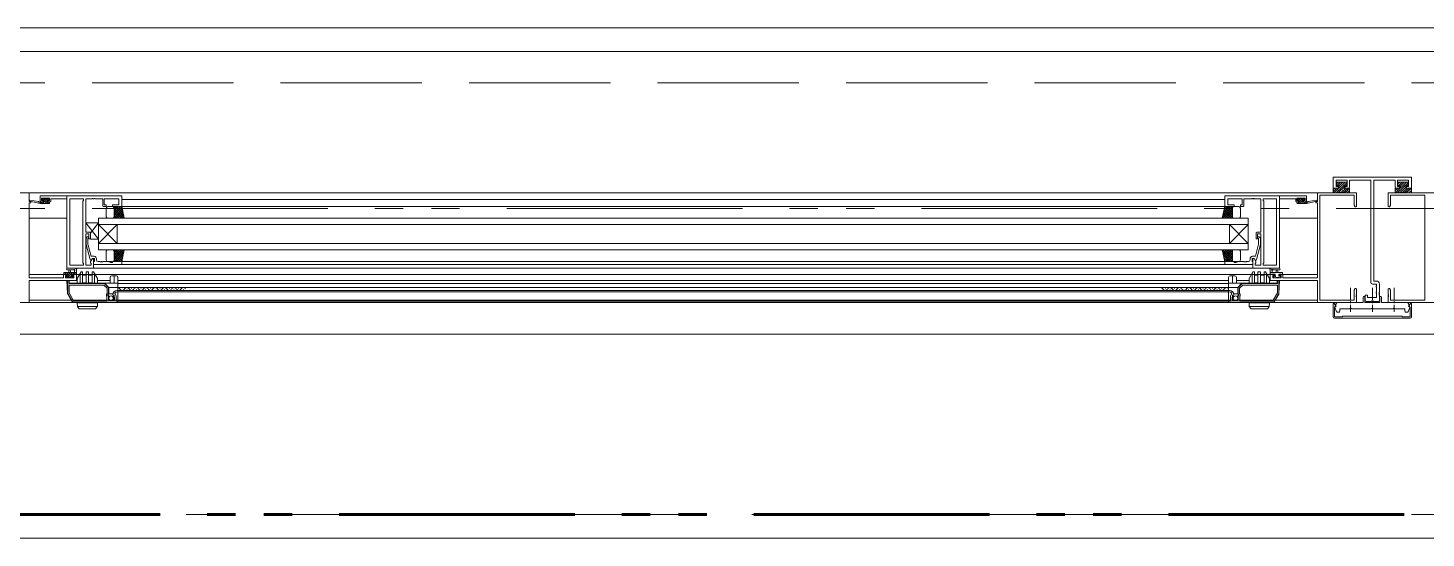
# Model space of a CAD drawing. Units: millimetres at full size, sheet at 1:30. Extents: x -16828 to 149130, y 47892 to 100313.
# Drawn here: x 19434 to 20324, y 63536 to 63861 of the extents above; entities that cross this region are included whole.
import ezdxf

# ---------------------------------------------------------------- set-up
doc = ezdxf.new("R2010")
doc.units = ezdxf.units.MM
doc.header["$LTSCALE"] = 30
for name, pattern in [('CHAIN2', [12, 9, -1, 1, -1]), ('DASHED3', [4, 3, -1]), ('DOUBLE_CHAIN1', [8.8, 5, -1, 0.6, -0.6, 0.6, -1])]:
    doc.linetypes.add(name, pattern=pattern)
for name, color, linetype, lineweight in [('0-0', 7, 'CHAIN2', 15), ('0-1', 7, 'Continuous', 15), ('2-0_通芯', 7, 'DOUBLE_CHAIN1', 15), ('2-A_建具', 7, 'Continuous', 15)]:
    doc.layers.add(name, color=color, linetype=linetype, lineweight=lineweight)

msp = doc.modelspace()

# ---------------------------------------------------------------- linework, layer by layer
at = {"layer": '0-0'}
msp.add_line((-9565.04, 63550.86), (35684.96, 63550.86), dxfattribs=at)
at = {"layer": '0-1'}
for p, q in [((-6110.04, 63845.86), (25484.96, 63845.86)), ((18459.96, 63665.86), (23009.96, 63665.86))]:
    msp.add_line(p, q, dxfattribs=at)
at = {"layer": '0-1', "linetype": 'DASHED3'}
msp.add_line((-925.04, 63825.86), (25384.96, 63825.86), dxfattribs=at)
at = {"layer": '2-0_通芯'}
msp.add_line((-9565.04, 63745.86), (35684.96, 63745.86), dxfattribs=at)
at = {"layer": '2-0_通芯', "color": 1, "lineweight": 60}
msp.add_line((-10727.74, 63550.86), (35684.96, 63550.86), dxfattribs=at)
at = {"layer": '2-A_建具'}
for p, q in [((20264.96, 63765.86), (20314.96, 63765.86)), ((20264.96, 63759.36), (20264.96, 63765.86)), ((20265.51, 63755.81), (20272.61, 63762.66)), ((20266.92, 63755.81), (20273.64, 63762.28)), ((20266.96, 63763.93), (20266.96, 63759.86)), ((20273.96, 63763.93), (20266.96, 63763.93)), ((20266.96, 63759.86), (20268.46, 63759.86)), ((20267.16, 63761.45), (20268.37, 63762.66)), ((20267.16, 63760.76), (20267.16, 63762.16)), ((20267.43, 63760.31), (20269.78, 63762.66)), ((20267.66, 63762.66), (20273.16, 63762.66)), ((20268.71, 63760.26), (20267.66, 63760.26)), ((20268.46, 63759.86), (20268.46, 63759.36)), ((20268.71, 63760.17), (20271.2, 63762.66)), ((20268.71, 63758.86), (20268.71, 63760.26)), ((20272.46, 63759.86), (20273.96, 63759.86)), ((20272.46, 63759.36), (20272.46, 63759.86)), ((20273.04, 63760.26), (20273.66, 63760.88)), ((20273.66, 63760.76), (20273.66, 63762.16)), ((20273.96, 63759.86), (20273.96, 63763.93)), ((20275.46, 63763.93), (20275.46, 63759.36)), ((20288.99, 63763.93), (20275.46, 63763.93)), ((20288.99, 63698.66), (20288.99, 63763.93)), ((20290.92, 63763.93), (20290.92, 63699.59)), ((20304.46, 63763.93), (20290.92, 63763.93)), ((20304.46, 63759.36), (20304.46, 63763.93)), ((20304.61, 63755.81), (20311.71, 63762.66)), ((20305.96, 63763.93), (20305.96, 63759.86)), ((20312.96, 63763.93), (20305.96, 63763.93)), ((20305.96, 63759.86), (20307.46, 63759.86)), ((20306.02, 63755.81), (20312.74, 63762.28)), ((20306.26, 63761.45), (20307.47, 63762.66)), ((20306.26, 63760.76), (20306.26, 63762.16)), ((20306.53, 63760.31), (20308.88, 63762.66)), ((20312.26, 63762.66), (20306.76, 63762.66)), ((20307.46, 63759.86), (20307.46, 63759.36)), ((20307.81, 63760.17), (20310.3, 63762.66)), ((20311.46, 63759.86), (20312.96, 63759.86)), ((20311.46, 63759.36), (20311.46, 63759.86)), ((20312.14, 63760.26), (20312.76, 63760.88)), ((20312.76, 63760.76), (20312.76, 63762.16)), ((20312.96, 63759.86), (20312.96, 63763.93)), ((20314.96, 63765.86), (20314.96, 63759.36)), ((20254.96, 63755.86), (19410.46, 63755.86)), ((19434.96, 63750.36), (19434.96, 63755.86)), ((19440.85, 63750.23), (19435.31, 63751.06)), ((19493.96, 63753.86), (19441.96, 63753.86)), ((19441.96, 63750.56), (19441.96, 63753.86)), ((19442.76, 63752.36), (19442.76, 63750.86)), ((19447.96, 63752.36), (19442.76, 63752.36)), ((19442.76, 63750.86), (19443.86, 63750.86)), ((19443.65, 63752.17), (19443.15, 63751.67)), ((19443.89, 63751.23), (19443.3, 63751.82)), ((19443.36, 63751.16), (19443.7, 63751.16)), ((19444.46, 63752.26), (19443.86, 63752.26)), ((19443.86, 63750.86), (19443.86, 63750.06)), ((19447.4, 63749.06), (19444.2, 63752.26)), ((19446.06, 63749.06), (19444.23, 63750.89)), ((19446.66, 63752.06), (19444.66, 63752.06)), ((19446.65, 63751.16), (19445.75, 63752.06)), ((19446.56, 63751.16), (19447.36, 63751.16)), ((19446.56, 63750.06), (19446.56, 63751.16)), ((19447.36, 63752.26), (19446.86, 63752.26)), ((19446.86, 63750.86), (19447.96, 63750.86)), ((19446.86, 63750.06), (19446.86, 63750.86)), ((19447.66, 63751.5), (19446.9, 63752.26)), ((19447.66, 63751.46), (19447.66, 63751.96)), ((19447.96, 63750.86), (19447.96, 63752.36)), ((19448.76, 63751.93), (19448.76, 63750.56)), ((19458.96, 63751.93), (19448.76, 63751.93)), ((19458.96, 63753.86), (19458.96, 63707.86)), ((19458.96, 63707.86), (19458.96, 63751.93)), ((19460.89, 63751.93), (19469.46, 63751.93)), ((19460.89, 63709.79), (19460.89, 63751.93)), ((19469.46, 63750.86), (19469.03, 63750.43)), ((19469.46, 63751.93), (19469.46, 63750.86)), ((19470.96, 63751.93), (19470.96, 63730.76)), ((19475, 63751.93), (19470.96, 63751.93)), ((19476, 63751.93), (19475.92, 63751.93)), ((19481.76, 63751.93), (19476.92, 63751.93)), ((19481.76, 63747.56), (19481.76, 63751.93)), ((19482.76, 63751.93), (19482.76, 63748.06)), ((19492.03, 63751.93), (19482.76, 63751.93)), ((19492.03, 63748.06), (19492.03, 63751.93)), ((19493.96, 63751.66), (19493.96, 63753.86)), ((19493.96, 63753.86), (19493.96, 63747.56)), ((19493.96, 63751.66), (19844.96, 63751.66)), ((19844.96, 63751.66), (20195.96, 63751.66)), ((20195.96, 63753.86), (20247.96, 63753.86)), ((20195.96, 63751.66), (20195.96, 63753.86)), ((20195.96, 63753.86), (20195.96, 63747.56)), ((20197.89, 63751.93), (20207.16, 63751.93)), ((20197.89, 63748.06), (20197.89, 63751.93)), ((20207.16, 63751.93), (20207.16, 63748.06)), ((20208.16, 63751.93), (20213, 63751.93)), ((20208.16, 63747.56), (20208.16, 63751.93)), ((20213.92, 63751.93), (20214, 63751.93)), ((20214.92, 63751.93), (20218.96, 63751.93)), ((20218.96, 63751.93), (20218.96, 63730.76)), ((20220.46, 63751.93), (20220.46, 63750.86)), ((20229.03, 63751.93), (20220.46, 63751.93)), ((20220.46, 63750.86), (20220.89, 63750.43)), ((20229.03, 63709.79), (20229.03, 63751.93)), ((20230.96, 63753.86), (20230.96, 63707.86)), ((20230.96, 63751.93), (20241.16, 63751.93)), ((20230.96, 63707.86), (20230.96, 63751.93)), ((20241.16, 63751.93), (20241.16, 63750.56)), ((20241.96, 63752.36), (20247.16, 63752.36)), ((20241.96, 63750.86), (20241.96, 63752.36)), ((20243.06, 63750.86), (20241.96, 63750.86)), ((20242.26, 63751.5), (20243.02, 63752.26)), ((20242.26, 63751.46), (20242.26, 63751.96)), ((20242.52, 63749.06), (20245.72, 63752.26)), ((20242.56, 63752.26), (20243.06, 63752.26)), ((20243.36, 63751.16), (20242.56, 63751.16)), ((20243.06, 63750.06), (20243.06, 63750.86)), ((20243.26, 63752.06), (20245.26, 63752.06)), ((20243.27, 63751.16), (20244.17, 63752.06)), ((20243.36, 63750.06), (20243.36, 63751.16)), ((20243.86, 63749.06), (20245.69, 63750.89)), ((20245.46, 63752.26), (20246.06, 63752.26)), ((20246.03, 63751.23), (20246.62, 63751.82)), ((20246.06, 63750.86), (20246.06, 63750.06)), ((20247.16, 63750.86), (20246.06, 63750.86)), ((20246.56, 63751.16), (20246.22, 63751.16)), ((20246.27, 63752.17), (20246.77, 63751.67)), ((20247.16, 63752.36), (20247.16, 63750.86)), ((20247.96, 63750.56), (20247.96, 63753.86)), ((20249.07, 63750.23), (20254.61, 63751.06)), ((20254.96, 63755.86), (20279.46, 63755.86)), ((20254.96, 63750.36), (20254.96, 63755.86)), ((20256.59, 63754.23), (20256.59, 63687.49)), ((20278.33, 63754.23), (20256.59, 63754.23)), ((20264.96, 63758.86), (20268.71, 63758.86)), ((20264.96, 63756.73), (20267.4, 63758.86)), ((20264.96, 63757.84), (20265.98, 63758.86)), ((20267.96, 63758.86), (20265.46, 63758.86)), ((20268.52, 63755.99), (20272.11, 63759.33)), ((20270.05, 63756.11), (20273.05, 63758.86)), ((20271.43, 63756.08), (20274.47, 63758.86)), ((20275.41, 63758.86), (20272.11, 63758.86)), ((20272.71, 63755.94), (20275.41, 63758.39)), ((20274.96, 63758.86), (20272.96, 63758.86)), ((20273.41, 63755.81), (20275.41, 63755.81)), ((20274, 63755.81), (20275.41, 63756.98)), ((20275.41, 63755.81), (20275.41, 63758.86)), ((20278.33, 63747.95), (20278.33, 63754.23)), ((20279.96, 63755.36), (20279.96, 63747.36)), ((20299.96, 63755.36), (20299.96, 63747.36)), ((21144.96, 63755.86), (20300.46, 63755.86)), ((20301.59, 63754.23), (20323.33, 63754.23)), ((20301.59, 63747.95), (20301.59, 63754.23)), ((20304.51, 63758.86), (20307.81, 63758.86)), ((20304.51, 63757.12), (20306.5, 63758.86)), ((20304.51, 63758.29), (20305.08, 63758.86)), ((20306.96, 63758.86), (20304.96, 63758.86)), ((20307.62, 63755.99), (20311.21, 63759.33)), ((20309.15, 63756.11), (20312.15, 63758.86)), ((20310.53, 63756.08), (20313.57, 63758.86)), ((20314.96, 63758.86), (20311.21, 63758.86)), ((20311.81, 63755.94), (20314.96, 63758.8)), ((20314.46, 63758.86), (20311.96, 63758.86)), ((20313.1, 63755.81), (20314.96, 63757.35)), ((20323.33, 63754.23), (20323.33, 63687.49)), ((19435.96, 63750.36), (19434.96, 63750.36)), ((19434.96, 63749.36), (19435.96, 63749.36)), ((19434.96, 63701.59), (19434.96, 63749.36)), ((19441.96, 63749.06), (19435.2, 63750.47)), ((19435.96, 63749.36), (19435.96, 63750.36)), ((19441.96, 63750.06), (19441.87, 63750.07)), ((19441.96, 63749.06), (19441.96, 63750.06)), ((19444.16, 63750.06), (19441.96, 63750.06)), ((19442.01, 63749.06), (19441.96, 63749.11)), ((19447.66, 63749.06), (19441.96, 63749.06)), ((19443.36, 63749.06), (19442.36, 63750.06)), ((19444.71, 63749.06), (19443.71, 63750.06)), ((19444.16, 63750.7), (19444.16, 63750.06)), ((19448.26, 63750.06), (19446.56, 63750.06)), ((19447.94, 63749.87), (19447.77, 63750.04)), ((19447.96, 63749.36), (19447.96, 63749.76)), ((19469.03, 63750.43), (19469.03, 63711.29)), ((19483.96, 63747.06), (19482.26, 63747.06)), ((19482.76, 63748.06), (19483.96, 63748.06)), ((19483.96, 63748.06), (19483.96, 63747.06)), ((19483.96, 63740.56), (19483.96, 63746.06)), ((19484.96, 63747.06), (19487.96, 63747.06)), ((19487.96, 63748.06), (19492.03, 63748.06)), ((19487.96, 63747.06), (19487.96, 63748.06)), ((19493.96, 63747.06), (19487.96, 63747.06)), ((19488.96, 63739.56), (19488.96, 63747.06)), ((19488.96, 63742.95), (19493.07, 63747.06)), ((19488.96, 63744.36), (19491.66, 63747.06)), ((19488.96, 63745.77), (19490.25, 63747.06)), ((19488.96, 63741.53), (19494.05, 63746.62)), ((19488.96, 63746.06), (19488.96, 63740.56)), ((19488.96, 63745.87), (19495.27, 63739.56)), ((19488.96, 63740.12), (19494.28, 63745.44)), ((19488.96, 63744.46), (19493.86, 63739.56)), ((19488.96, 63743.05), (19492.45, 63739.56)), ((19489.19, 63747.06), (19495.15, 63741.1)), ((19489.82, 63739.56), (19494.52, 63744.26)), ((19490.6, 63747.06), (19494.8, 63742.86)), ((19491.23, 63739.56), (19494.76, 63743.08)), ((19492.02, 63747.06), (19494.45, 63744.63)), ((19492.65, 63739.56), (19494.99, 63741.91)), ((19493.43, 63747.06), (19494.09, 63746.4)), ((19844.96, 63747.06), (19493.46, 63747.06)), ((19493.96, 63747.06), (19495.46, 63739.56)), ((20196.46, 63747.06), (19844.96, 63747.06)), ((20195.96, 63747.06), (20194.46, 63739.56)), ((20200.96, 63745.87), (20194.65, 63739.56)), ((20200.73, 63747.06), (20194.77, 63741.1)), ((20197.27, 63739.56), (20194.93, 63741.91)), ((20199.32, 63747.06), (20195.12, 63742.86)), ((20198.69, 63739.56), (20195.16, 63743.08)), ((20200.1, 63739.56), (20195.4, 63744.26)), ((20197.9, 63747.06), (20195.47, 63744.63)), ((20200.96, 63740.12), (20195.64, 63745.44)), ((20196.49, 63747.06), (20195.83, 63746.4)), ((20200.96, 63741.53), (20195.87, 63746.62)), ((20195.96, 63747.06), (20201.96, 63747.06)), ((20200.96, 63744.46), (20196.06, 63739.56)), ((20200.96, 63742.95), (20196.84, 63747.06)), ((20200.96, 63743.05), (20197.47, 63739.56)), ((20201.96, 63748.06), (20197.89, 63748.06)), ((20200.96, 63744.36), (20198.26, 63747.06)), ((20200.96, 63745.77), (20199.67, 63747.06)), ((20200.96, 63739.56), (20200.96, 63747.06)), ((20200.96, 63746.06), (20200.96, 63740.56)), ((20201.96, 63747.06), (20201.96, 63748.06)), ((20204.96, 63747.06), (20201.96, 63747.06)), ((20205.96, 63748.06), (20205.96, 63747.06)), ((20207.16, 63748.06), (20205.96, 63748.06)), ((20205.96, 63747.06), (20207.66, 63747.06)), ((20205.96, 63740.56), (20205.96, 63746.06)), ((20220.89, 63750.43), (20220.89, 63711.29)), ((20241.66, 63750.06), (20243.36, 63750.06)), ((20241.96, 63749.36), (20241.96, 63749.76)), ((20241.98, 63749.87), (20242.15, 63750.04)), ((20242.26, 63749.06), (20247.96, 63749.06)), ((20245.21, 63749.06), (20246.21, 63750.06)), ((20245.76, 63750.7), (20245.76, 63750.06)), ((20245.76, 63750.06), (20247.96, 63750.06)), ((20246.56, 63749.06), (20247.56, 63750.06)), ((20247.9, 63749.06), (20247.96, 63749.11)), ((20247.96, 63749.06), (20254.72, 63750.47)), ((20247.96, 63750.06), (20248.04, 63750.07)), ((20247.96, 63749.06), (20247.96, 63750.06)), ((20253.96, 63750.36), (20254.96, 63750.36)), ((20253.96, 63749.36), (20253.96, 63750.36)), ((20254.96, 63749.36), (20253.96, 63749.36)), ((20254.96, 63701.59), (20254.96, 63749.36)), ((20278.96, 63746.86), (20278.33, 63747.95)), ((20279.46, 63746.86), (20278.96, 63746.86)), ((20300.46, 63746.86), (20300.96, 63746.86)), ((20300.96, 63746.86), (20301.59, 63747.95)), ((19434.96, 63739.66), (19458.96, 63739.66)), ((19478.96, 63726.26), (19470.96, 63736.76)), ((19470.96, 63736.76), (19470.96, 63730.76)), ((19478.96, 63736.76), (19470.96, 63736.76)), ((19478.96, 63736.76), (19473.96, 63730.2)), ((19478.96, 63739.56), (19478.96, 63719.56)), ((19478.96, 63739.56), (20210.96, 63739.56)), ((19478.96, 63726.26), (19478.96, 63736.76)), ((19478.96, 63735.56), (20210.96, 63735.56)), ((19490.96, 63723.56), (19478.96, 63735.56)), ((19490.96, 63735.56), (19478.96, 63723.56)), ((19487.96, 63739.56), (19484.96, 63739.56)), ((19488.96, 63741.63), (19491.03, 63739.56)), ((19488.96, 63740.22), (19489.62, 63739.56)), ((19490.96, 63723.56), (19490.96, 63735.56)), ((19494.06, 63739.56), (19495.23, 63740.73)), ((20195.86, 63739.56), (20194.69, 63740.73)), ((20200.96, 63741.63), (20198.89, 63739.56)), ((20198.96, 63723.56), (20210.96, 63735.56)), ((20198.96, 63735.56), (20210.96, 63723.56)), ((20198.96, 63723.56), (20198.96, 63735.56)), ((20200.96, 63740.22), (20200.3, 63739.56)), ((20201.96, 63739.56), (20204.96, 63739.56)), ((20210.96, 63739.56), (20210.96, 63719.56)), ((20230.96, 63739.66), (20254.96, 63739.66)), ((19470.96, 63730.76), (19473.96, 63730.76)), ((19470.96, 63730.76), (19473.46, 63730.76)), ((19470.96, 63729.76), (19470.96, 63709.79)), ((19472.96, 63729.76), (19470.96, 63729.76)), ((19471.94, 63727.69), (19471.16, 63726.91)), ((19471.16, 63726.91), (19471.16, 63722.96)), ((19472.36, 63726.41), (19472.78, 63726.84)), ((19472.36, 63723.12), (19472.36, 63726.41)), ((19472.96, 63726.56), (19472.96, 63729.76)), ((19473.96, 63726.56), (19472.96, 63726.56)), ((19473.96, 63730.76), (19473.96, 63726.26)), ((19473.96, 63730.26), (19473.96, 63726.56)), ((19473.96, 63726.26), (19478.96, 63726.26)), ((20215.96, 63730.26), (20215.96, 63726.56)), ((20215.96, 63726.56), (20216.96, 63726.56)), ((20218.96, 63730.76), (20216.46, 63730.76)), ((20216.96, 63729.76), (20218.96, 63729.76)), ((20216.96, 63726.56), (20216.96, 63729.76)), ((20217.56, 63726.41), (20217.14, 63726.84)), ((20217.56, 63723.12), (20217.56, 63726.41)), ((20217.98, 63727.69), (20218.76, 63726.91)), ((20218.76, 63726.91), (20218.76, 63722.96)), ((20218.96, 63729.76), (20218.96, 63709.79)), ((19471.16, 63722.96), (19473.77, 63713.23)), ((19474.44, 63715.36), (19472.36, 63723.12)), ((19476.26, 63715.36), (19474.44, 63715.36)), ((20210.96, 63723.56), (19478.96, 63723.56)), ((19478.96, 63719.56), (20210.96, 63719.56)), ((19483.96, 63718.56), (19483.96, 63713.06)), ((19487.96, 63719.56), (19484.96, 63719.56)), ((19488.96, 63713.25), (19495.27, 63719.56)), ((19488.96, 63714.66), (19493.86, 63719.56)), ((19488.96, 63719.56), (19488.96, 63712.06)), ((19488.96, 63716.08), (19492.45, 63719.56)), ((19488.96, 63717.49), (19491.03, 63719.56)), ((19488.96, 63718.9), (19489.62, 63719.56)), ((19488.96, 63719), (19494.28, 63713.68)), ((19488.96, 63713.06), (19488.96, 63718.56)), ((19488.96, 63717.59), (19494.05, 63712.5)), ((19488.96, 63716.18), (19493.07, 63712.06)), ((19489.19, 63712.06), (19495.15, 63718.03)), ((19489.82, 63719.56), (19494.52, 63714.86)), ((19490.6, 63712.06), (19494.8, 63716.26)), ((19491.23, 63719.56), (19494.76, 63716.04)), ((19492.65, 63719.56), (19494.99, 63717.22)), ((19493.96, 63712.06), (19495.46, 63719.56)), ((19494.06, 63719.56), (19495.23, 63718.39)), ((20195.96, 63712.06), (20194.46, 63719.56)), ((20200.96, 63713.25), (20194.65, 63719.56)), ((20195.86, 63719.56), (20194.69, 63718.39)), ((20200.73, 63712.06), (20194.77, 63718.03)), ((20197.27, 63719.56), (20194.93, 63717.22)), ((20199.32, 63712.06), (20195.12, 63716.26)), ((20198.69, 63719.56), (20195.16, 63716.04)), ((20200.1, 63719.56), (20195.4, 63714.86)), ((20200.96, 63719), (20195.64, 63713.68)), ((20200.96, 63717.59), (20195.87, 63712.5)), ((20200.96, 63714.66), (20196.06, 63719.56)), ((20200.96, 63716.18), (20196.84, 63712.06)), ((20200.96, 63716.08), (20197.47, 63719.56)), ((20200.96, 63717.49), (20198.89, 63719.56)), ((20200.96, 63718.9), (20200.3, 63719.56)), ((20200.96, 63719.56), (20200.96, 63712.06)), ((20200.96, 63713.06), (20200.96, 63718.56)), ((20201.96, 63719.56), (20204.96, 63719.56)), ((20205.96, 63718.56), (20205.96, 63713.06)), ((20213.66, 63715.36), (20215.48, 63715.36)), ((20215.48, 63715.36), (20217.56, 63723.12)), ((20218.76, 63722.96), (20216.15, 63713.23)), ((19458.96, 63707.86), (19475.96, 63707.86)), ((19458.96, 63707.86), (19844.96, 63707.86)), ((19459.23, 63706.66), (19463.19, 63706.66)), ((19460.06, 63705.06), (19460.16, 63706.21)), ((19469.46, 63709.79), (19460.89, 63709.79)), ((19461.26, 63705.06), (19461.16, 63706.21)), ((19463.76, 63706.24), (19463.76, 63705.06)), ((19464.96, 63704.16), (19464.96, 63706.84)), ((19469.03, 63711.29), (19469.46, 63710.86)), ((19469.46, 63710.86), (19469.46, 63709.79)), ((19470.96, 63709.79), (19474.46, 63709.79)), ((19474.03, 63712.1), (19475.16, 63714.06)), ((19474.03, 63711.29), (19474.03, 63712.1)), ((19474.46, 63710.86), (19474.03, 63711.29)), ((19474.25, 63712.86), (19474.47, 63712.86)), ((19474.46, 63709.79), (19474.46, 63710.86)), ((19475.16, 63714.06), (19476.46, 63714.06)), ((19475.66, 63707.86), (19844.96, 63707.86)), ((19475.96, 63714.06), (19475.96, 63707.86)), ((19475.96, 63710.06), (20213.96, 63710.06)), ((19476.46, 63714.06), (19476.46, 63712.26)), ((19477.76, 63713.06), (19477.76, 63713.86)), ((19480, 63712.06), (19478.76, 63712.06)), ((19481, 63712.06), (19480.92, 63712.06)), ((19481.18, 63711.94), (19481, 63712.06)), ((19485.04, 63712.06), (19481.92, 63712.06)), ((19484.96, 63712.06), (19487.96, 63712.06)), ((19486.96, 63711.36), (19485.04, 63712.06)), ((19487.96, 63711.36), (19486.96, 63711.36)), ((19487.96, 63712.06), (19487.96, 63711.36)), ((20201.96, 63712.06), (19487.96, 63712.06)), ((19488.96, 63714.76), (19491.66, 63712.06)), ((19488.96, 63713.35), (19490.25, 63712.06)), ((19492.02, 63712.06), (19494.45, 63714.49)), ((19493.43, 63712.06), (19494.09, 63712.72)), ((19493.96, 63710.06), (19493.96, 63711.56)), ((19844.96, 63707.86), (20214.26, 63707.86)), ((20230.96, 63707.86), (19844.96, 63707.86)), ((20197.9, 63712.06), (20195.47, 63714.49)), ((20196.49, 63712.06), (20195.83, 63712.72)), ((20195.96, 63710.06), (20195.96, 63711.56)), ((20200.96, 63714.76), (20198.26, 63712.06)), ((20200.96, 63713.35), (20199.67, 63712.06)), ((20201.96, 63712.06), (20201.96, 63711.36)), ((20204.96, 63712.06), (20201.96, 63712.06)), ((20201.96, 63711.36), (20202.96, 63711.36)), ((20202.96, 63711.36), (20204.88, 63712.06)), ((20204.88, 63712.06), (20208, 63712.06)), ((20208.73, 63711.94), (20208.92, 63712.06)), ((20208.92, 63712.06), (20209, 63712.06)), ((20209.92, 63712.06), (20211.16, 63712.06)), ((20212.16, 63713.06), (20212.16, 63713.86)), ((20214.76, 63714.06), (20213.46, 63714.06)), ((20213.46, 63714.06), (20213.46, 63712.26)), ((20213.96, 63714.06), (20213.96, 63707.86)), ((20230.96, 63707.86), (20213.96, 63707.86)), ((20215.89, 63712.1), (20214.76, 63714.06)), ((20215.67, 63712.86), (20215.45, 63712.86)), ((20215.46, 63710.86), (20215.89, 63711.29)), ((20215.46, 63709.79), (20215.46, 63710.86)), ((20218.96, 63709.79), (20215.46, 63709.79)), ((20215.89, 63711.29), (20215.89, 63712.1)), ((20220.89, 63711.29), (20220.46, 63710.86)), ((20220.46, 63710.86), (20220.46, 63709.79)), ((20220.46, 63709.79), (20229.03, 63709.79)), ((20224.96, 63704.16), (20224.96, 63706.84)), ((20226.16, 63706.24), (20226.16, 63705.06)), ((20230.69, 63706.66), (20226.73, 63706.66)), ((20228.66, 63705.06), (20228.76, 63706.21)), ((20229.86, 63705.06), (20229.76, 63706.21)), ((19434.96, 63703.86), (19459.16, 63703.86)), ((19456.86, 63701.59), (19434.96, 63701.59)), ((19434.96, 63699.96), (19465.46, 63699.96)), ((19434.96, 63685.86), (19434.96, 63699.96)), ((19456.86, 63703.36), (19456.86, 63701.59)), ((19457.06, 63704.76), (19457.06, 63704.16)), ((19464.96, 63705.06), (19457.36, 63705.06)), ((19457.36, 63703.86), (19458.56, 63705.06)), ((19458.06, 63703.06), (19459.16, 63703.06)), ((19458.06, 63701.59), (19458.06, 63703.06)), ((19463.33, 63701.59), (19458.06, 63701.59)), ((19458.16, 63704.06), (19459.46, 63704.06)), ((19458.26, 63702.07), (19458.85, 63702.66)), ((19458.26, 63702.36), (19458.26, 63701.86)), ((19459.46, 63702.66), (19458.56, 63702.66)), ((19458.56, 63701.56), (19459.06, 63701.56)), ((19458.9, 63704.06), (19459.9, 63705.06)), ((19459.39, 63691.74), (19458.96, 63699.96)), ((19459.1, 63701.57), (19459.26, 63701.72)), ((19459.16, 63703.06), (19459.16, 63703.86)), ((19459.26, 63701.76), (19461.36, 63701.76)), ((19459.3, 63701.76), (19462.6, 63705.06)), ((19459.46, 63703.27), (19461.25, 63705.06)), ((19459.46, 63704.06), (19459.46, 63702.66)), ((19460.46, 63698.04), (19460.46, 63699.96)), ((19491.46, 63698.16), (19460.46, 63698.16)), ((19460.64, 63701.76), (19461.62, 63702.74)), ((19461.56, 63701.56), (19462.16, 63701.56)), ((19461.79, 63701.56), (19462.83, 63702.6)), ((19461.86, 63704.06), (19463.86, 63704.06)), ((19461.86, 63703.12), (19461.86, 63704.06)), ((19462.16, 63703.86), (20224.96, 63703.86)), ((19462.16, 63703.86), (19462.16, 63703.06)), ((19462.16, 63703.06), (19463.33, 63703.06)), ((19462.66, 63702.66), (19462.32, 63702.66)), ((19462.37, 63701.65), (19462.87, 63702.15)), ((19462.94, 63704.06), (19463.94, 63705.06)), ((19463.33, 63703.06), (19463.33, 63701.59)), ((19464.09, 63703.86), (19464.96, 63704.73)), ((19464.26, 63697.96), (19464.26, 63698.16)), ((19464.96, 63699.96), (19464.96, 63703.86)), ((19465.46, 63701.13), (19467.96, 63705.46)), ((19465.46, 63701.13), (19465.46, 63698.16)), ((19467.36, 63704.42), (19467.36, 63698.16)), ((19468.86, 63705.46), (19467.96, 63705.46)), ((19468.86, 63698.46), (19468.86, 63705.46)), ((19471.16, 63703.36), (19468.86, 63703.36)), ((19471.16, 63698.46), (19468.86, 63698.46)), ((19471.16, 63698.46), (19471.16, 63705.46)), ((19472.76, 63705.46), (19471.16, 63705.46)), ((19472.76, 63698.46), (19472.76, 63705.46)), ((19475.06, 63703.36), (19472.76, 63703.36)), ((19472.76, 63698.46), (19475.06, 63698.46)), ((19475.06, 63698.46), (19475.06, 63705.46)), ((19475.96, 63705.46), (19475.06, 63705.46)), ((19478.46, 63701.13), (19475.96, 63705.46)), ((19476.56, 63698.16), (19476.56, 63704.42)), ((19478.46, 63701.13), (19478.46, 63698.16)), ((19478.46, 63699.96), (19486.46, 63699.96)), ((19486.46, 63701.96), (19486.46, 63698.16)), ((19490.46, 63702.96), (19487.46, 63702.96)), ((19488.96, 63702.96), (19488.96, 63698.16)), ((19491.46, 63701.96), (19491.46, 63685.86)), ((19491.46, 63699.96), (20198.46, 63699.96)), ((19491.46, 63697.96), (20198.46, 63697.96)), ((20198.46, 63701.96), (20198.46, 63685.86)), ((20198.46, 63698.16), (20229.46, 63698.16)), ((20199.46, 63702.96), (20202.46, 63702.96)), ((20200.96, 63702.96), (20200.96, 63698.16)), ((20203.46, 63701.96), (20203.46, 63698.16)), ((20211.46, 63699.96), (20203.46, 63699.96)), ((20211.46, 63701.13), (20213.96, 63705.46)), ((20211.46, 63701.13), (20211.46, 63698.16)), ((20213.36, 63698.16), (20213.36, 63704.42)), ((20213.96, 63705.46), (20214.86, 63705.46)), ((20214.86, 63698.46), (20214.86, 63705.46)), ((20214.86, 63703.36), (20217.16, 63703.36)), ((20217.16, 63698.46), (20214.86, 63698.46)), ((20217.16, 63698.46), (20217.16, 63705.46)), ((20217.16, 63705.46), (20218.76, 63705.46)), ((20218.76, 63698.46), (20218.76, 63705.46)), ((20218.76, 63703.36), (20221.06, 63703.36)), ((20218.76, 63698.46), (20221.06, 63698.46)), ((20221.06, 63698.46), (20221.06, 63705.46)), ((20221.06, 63705.46), (20221.96, 63705.46)), ((20224.46, 63701.13), (20221.96, 63705.46)), ((20222.56, 63704.42), (20222.56, 63698.16)), ((20224.46, 63701.13), (20224.46, 63698.16)), ((20254.96, 63699.96), (20224.46, 63699.96)), ((20224.96, 63705.06), (20232.56, 63705.06)), ((20227.76, 63703.86), (20224.96, 63703.86)), ((20224.96, 63699.96), (20224.96, 63703.86)), ((20225.66, 63697.96), (20225.66, 63698.16)), ((20228.06, 63704.06), (20226.06, 63704.06)), ((20226.59, 63703.06), (20226.59, 63701.59)), ((20227.76, 63703.06), (20226.59, 63703.06)), ((20226.59, 63701.59), (20231.86, 63701.59)), ((20227.55, 63701.65), (20227.05, 63702.15)), ((20227.26, 63702.66), (20227.6, 63702.66)), ((20227.76, 63703.86), (20227.76, 63703.06)), ((20228.36, 63701.56), (20227.76, 63701.56)), ((20228.06, 63703.12), (20228.06, 63704.06)), ((20230.66, 63701.76), (20228.56, 63701.76)), ((20229.46, 63698.04), (20229.46, 63699.96)), ((20230.46, 63704.06), (20230.46, 63702.66)), ((20231.76, 63704.06), (20230.46, 63704.06)), ((20230.46, 63702.66), (20231.36, 63702.66)), ((20230.53, 63691.74), (20230.96, 63699.96)), ((20254.96, 63703.86), (20230.76, 63703.86)), ((20230.76, 63703.06), (20230.76, 63703.86)), ((20231.86, 63703.06), (20230.76, 63703.06)), ((20231.36, 63701.56), (20230.86, 63701.56)), ((20231.66, 63702.36), (20231.66, 63701.86)), ((20231.86, 63701.59), (20231.86, 63703.06)), ((20232.86, 63704.76), (20232.86, 63704.16)), ((20233.06, 63703.36), (20233.06, 63701.59)), ((20233.06, 63701.59), (20254.96, 63701.59)), ((20254.96, 63685.86), (20254.96, 63699.96)), ((20292.53, 63697.66), (20289.99, 63697.66)), ((20290.92, 63699.59), (20292.46, 63699.59)), ((20292.53, 63696.6), (20292.53, 63697.66)), ((20294.46, 63697.59), (20294.46, 63692.52)), ((19462.37, 63686.36), (19459.52, 63691.29)), ((19484.06, 63691.18), (19484.06, 63690.23)), ((19485.36, 63690.16), (19485.36, 63687.16)), ((19485.49, 63691.37), (19488.21, 63691.37)), ((19485.56, 63695.56), (20204.36, 63695.56)), ((19485.56, 63687.16), (19485.56, 63690.16)), ((19488.66, 63690.63), (19488.41, 63690.57)), ((19488.52, 63689.7), (19488.95, 63690.13)), ((19489.68, 63691.37), (19490.26, 63689.96)), ((20198.96, 63693.66), (19490.96, 63693.66)), ((20198.86, 63692.66), (19491.06, 63692.66)), ((19494.02, 63694.92), (19494.22, 63694.92)), ((19497.02, 63694.16), (19497.22, 63694.16)), ((19500.02, 63694.92), (19500.22, 63694.92)), ((19503.02, 63694.16), (19503.22, 63694.16)), ((19506.02, 63694.92), (19506.22, 63694.92)), ((19509.02, 63694.16), (19509.22, 63694.16)), ((19512.02, 63694.92), (19512.22, 63694.92)), ((19515.02, 63694.16), (19515.22, 63694.16)), ((19518.02, 63694.92), (19518.22, 63694.92)), ((19521.02, 63694.16), (19521.22, 63694.16)), ((19524.02, 63694.92), (19524.22, 63694.92)), ((19527.02, 63694.16), (19527.22, 63694.16)), ((19530.02, 63694.92), (19530.22, 63694.92)), ((19533.02, 63694.16), (19533.22, 63694.16)), ((20158.02, 63694.92), (20158.22, 63694.92)), ((20161.02, 63694.16), (20161.22, 63694.16)), ((20164.02, 63694.92), (20164.22, 63694.92)), ((20167.02, 63694.16), (20167.22, 63694.16)), ((20173.02, 63694.16), (20173.22, 63694.16)), ((20176.02, 63694.92), (20176.22, 63694.92)), ((20179.02, 63694.16), (20179.22, 63694.16)), ((20182.02, 63694.92), (20182.22, 63694.92)), ((20185.02, 63694.16), (20185.22, 63694.16)), ((20188.02, 63694.92), (20188.22, 63694.92)), ((20191.02, 63694.16), (20191.22, 63694.16)), ((20194.02, 63694.92), (20194.22, 63694.92)), ((20197.02, 63694.16), (20197.22, 63694.16)), ((20200.24, 63691.37), (20199.66, 63689.96)), ((20199.66, 63689.96), (20199.66, 63686.96)), ((20201.4, 63689.7), (20200.97, 63690.13)), ((20201.26, 63690.63), (20201.51, 63690.57)), ((20204.43, 63691.37), (20201.71, 63691.37)), ((20204.36, 63687.16), (20204.36, 63690.16)), ((20205.86, 63691.18), (20205.86, 63690.23)), ((20227.55, 63686.36), (20230.4, 63691.29)), ((20276.16, 63695.38), (20276.16, 63687.74)), ((20278.33, 63693.77), (20278.96, 63694.86)), ((20278.33, 63687.49), (20278.33, 63693.77)), ((20278.96, 63694.86), (20279.46, 63694.86)), ((20279.96, 63694.36), (20279.96, 63691.32)), ((20279.96, 63690.4), (20279.96, 63690.32)), ((20279.96, 63689.4), (20279.96, 63686.36)), ((20284.16, 63686.16), (20284.16, 63689.36)), ((20284.66, 63689.86), (20284.76, 63689.86)), ((20285.26, 63689.36), (20285.26, 63686.16)), ((20285.46, 63690.66), (20286.96, 63690.66)), ((20285.46, 63687.06), (20285.46, 63690.66)), ((20286.96, 63690.66), (20286.96, 63689.06)), ((20286.96, 63689.06), (20292.53, 63689.06)), ((20289.96, 63695.38), (20289.96, 63687.74)), ((20292.37, 63696.41), (20292.53, 63696.6)), ((20292.37, 63695.91), (20292.37, 63696.41)), ((20292.53, 63695.72), (20292.37, 63695.91)), ((20292.37, 63692.61), (20292.53, 63692.8)), ((20292.37, 63692.11), (20292.37, 63692.61)), ((20292.53, 63691.92), (20292.37, 63692.11)), ((20292.53, 63692.8), (20292.53, 63695.72)), ((20292.53, 63689.06), (20292.53, 63691.92)), ((20294.46, 63692.52), (20294.34, 63692.34)), ((20294.34, 63692.34), (20294.34, 63691.79)), ((20294.34, 63691.79), (20294.46, 63691.6)), ((20294.46, 63691.52), (20294.34, 63691.34)), ((20294.34, 63691.34), (20294.34, 63690.79)), ((20294.34, 63690.79), (20294.46, 63690.6)), ((20294.46, 63691.6), (20294.46, 63691.52)), ((20294.46, 63690.6), (20294.46, 63687.06)), ((20294.66, 63686.16), (20294.66, 63689.36)), ((20295.16, 63689.86), (20295.26, 63689.86)), ((20295.76, 63689.36), (20295.76, 63686.16)), ((20299.96, 63694.36), (20299.96, 63691.32)), ((20299.96, 63690.4), (20299.96, 63690.32)), ((20299.96, 63689.4), (20299.96, 63686.36)), ((20300.96, 63694.86), (20300.46, 63694.86)), ((20301.59, 63693.77), (20300.96, 63694.86)), ((20301.59, 63687.49), (20301.59, 63693.77)), ((20303.76, 63695.38), (20303.76, 63687.74)), ((19379.96, 63685.86), (20254.96, 63685.86)), ((19434.96, 63687.49), (20254.96, 63687.49)), ((20226.58, 63686.06), (19463.34, 63686.06)), ((19478.46, 63685.66), (19465.46, 63685.66)), ((19465.46, 63685.66), (19465.58, 63683.45)), ((19465.59, 63683.36), (19478.33, 63683.36)), ((19466.51, 63682.07), (19465.63, 63683.29)), ((19466.92, 63681.86), (19477, 63681.86)), ((19467.36, 63685.86), (19467.36, 63685.66)), ((19467.86, 63685.66), (19467.86, 63685.86)), ((19476.06, 63685.66), (19476.06, 63685.86)), ((19476.56, 63685.66), (19476.56, 63685.86)), ((19477.41, 63682.07), (19478.29, 63683.29)), ((19478.46, 63685.66), (19478.34, 63683.45)), ((19489.16, 63687.16), (19485.36, 63687.16)), ((20211.46, 63685.66), (20224.46, 63685.66)), ((20211.46, 63685.66), (20211.58, 63683.45)), ((20224.33, 63683.36), (20211.59, 63683.36)), ((20212.51, 63682.07), (20211.63, 63683.29)), ((20223, 63681.86), (20212.92, 63681.86)), ((20213.36, 63685.66), (20213.36, 63685.86)), ((20213.86, 63685.66), (20213.86, 63685.86)), ((20222.06, 63685.66), (20222.06, 63685.86)), ((20222.56, 63685.86), (20222.56, 63685.66)), ((20223.41, 63682.07), (20224.29, 63683.29)), ((20224.46, 63685.66), (20224.34, 63683.45)), ((20279.46, 63685.86), (20254.96, 63685.86)), ((20256.59, 63687.49), (20278.33, 63687.49)), ((20267.24, 63680.06), (20266.19, 63682.95)), ((20266.41, 63683.56), (20266.61, 63683.67)), ((20266.76, 63683.93), (20266.76, 63684.86)), ((20268.76, 63679.86), (20267.53, 63679.86)), ((20267.76, 63685.86), (20283.86, 63685.86)), ((20269.26, 63681.56), (20269.26, 63680.36)), ((20275.49, 63681.86), (20269.56, 63681.86)), ((20276.16, 63686.74), (20276.16, 63685.54)), ((20276.16, 63684.54), (20276.16, 63679.98)), ((20289.29, 63681.86), (20276.83, 63681.86)), ((20285.56, 63685.86), (20294.36, 63685.86)), ((20289.29, 63686.56), (20285.96, 63686.56)), ((20289.48, 63686.7), (20289.29, 63686.56)), ((20289.96, 63686.74), (20289.96, 63685.54)), ((20289.96, 63684.54), (20289.96, 63679.98)), ((20290.63, 63686.56), (20290.44, 63686.7)), ((20293.96, 63686.56), (20290.63, 63686.56)), ((20303.09, 63681.86), (20290.63, 63681.86)), ((20296.06, 63685.86), (20312.16, 63685.86)), ((20300.46, 63685.86), (21144.96, 63685.86)), ((20323.33, 63687.49), (20301.59, 63687.49)), ((20303.76, 63686.74), (20303.76, 63685.54)), ((20303.76, 63684.54), (20303.76, 63679.98)), ((20310.36, 63681.86), (20304.43, 63681.86)), ((20310.66, 63680.36), (20310.66, 63681.56)), ((20312.39, 63679.86), (20311.16, 63679.86)), ((20313.73, 63682.95), (20312.68, 63680.06)), ((20313.16, 63684.86), (20313.16, 63683.93)), ((20313.31, 63683.67), (20313.51, 63683.56)), ((20313.96, 63675.86), (20265.96, 63675.86)), ((22074.46, 63535.86), (19395.46, 63535.86))]:
    msp.add_line(p, q, dxfattribs=at)
for points in [[(19404.96, 63860.86), (22064.96, 63860.86), (22064.96, 63845.86)], [(20272.11, 63758.86), (20272.11, 63760.26), (20273.16, 63760.26)], [(20307.81, 63758.86), (20307.81, 63760.26), (20306.76, 63760.26)], [(20311.21, 63758.86), (20311.21, 63760.26), (20312.26, 63760.26)], [(20267.41, 63755.81), (20264.96, 63755.81), (20264.96, 63758.86)], [(20306.51, 63755.81), (20304.51, 63755.81), (20304.51, 63758.86)], [(20312.51, 63755.81), (20314.96, 63755.81), (20314.96, 63758.86)], [(19462.47, 63686.56), (19459.46, 63691.78), (19459.46, 63699.96)], [(19460.36, 63699.96), (19460.36, 63697.96), (19482.86, 63697.96), (19485.36, 63695.46), (19485.36, 63691.33), (19484.91, 63690.79)], [(19485.56, 63691.57), (19485.56, 63695.56), (19482.96, 63698.16)], [(20204.36, 63691.57), (20204.36, 63695.56), (20206.96, 63698.16)], [(20229.56, 63699.96), (20229.56, 63697.96), (20207.06, 63697.96), (20204.56, 63695.46), (20204.56, 63691.33), (20205.01, 63690.79)], [(20227.45, 63686.56), (20230.46, 63691.78), (20230.46, 63699.96)], [(19462.99, 63687.46), (19460.36, 63692.02), (19460.36, 63697.06), (19482.49, 63697.06), (19484.46, 63695.09), (19484.46, 63691.66), (19484.06, 63691.18)], [(19484.26, 63689.89), (19484.26, 63686.96), (19463.86, 63686.96)], [(19485.26, 63690.46), (19485.06, 63690.46), (19485.06, 63690.86), (19485.49, 63691.37)], [(19488.16, 63690.86), (19488.16, 63690.56), (19488.96, 63690.56), (19488.96, 63687.66)], [(19489.16, 63687.16), (19489.16, 63689.36), (19488.66, 63689.36)], [(19490.26, 63689.96), (19490.26, 63686.96), (20199.66, 63686.96)], [(20204.56, 63690.16), (20204.56, 63687.16), (20200.76, 63687.16), (20200.76, 63689.36), (20201.26, 63689.36)], [(20201.76, 63690.86), (20201.76, 63690.56), (20200.96, 63690.56), (20200.96, 63687.66)], [(20204.66, 63690.46), (20204.86, 63690.46), (20204.86, 63690.86), (20204.43, 63691.37)], [(20226.93, 63687.46), (20229.56, 63692.02), (20229.56, 63697.06), (20207.43, 63697.06), (20205.46, 63695.09), (20205.46, 63691.66), (20205.86, 63691.18)], [(20205.66, 63689.89), (20205.66, 63686.96), (20226.06, 63686.96)], [(20264.96, 63676.86), (20264.96, 63685.36), (20265.76, 63685.36), (20266.87, 63683.44), (20265.96, 63682.91), (20265.96, 63676.86), (20270.96, 63676.86), (20270.96, 63677.26)], [(20270.96, 63677.26), (20308.96, 63677.26), (20308.96, 63676.86), (20313.96, 63676.86), (20313.96, 63682.91), (20313.05, 63683.44), (20314.16, 63685.36), (20314.96, 63685.36), (20314.96, 63676.86)]]:
    msp.add_lwpolyline(points, dxfattribs=at)
for centre in [(19487.01, 63688.64), (20202.91, 63688.64)]:
    msp.add_circle(centre, 1.45, dxfattribs=at)
for centre, radius, start, end in [((20267.66, 63762.16), 0.5, 90, 180), ((20267.66, 63760.76), 0.5, 180, 270), ((20273.16, 63762.16), 0.5, 0, 90), ((20273.16, 63760.76), 0.5, 270, 0), ((20306.76, 63762.16), 0.5, 90, 180), ((20306.76, 63760.76), 0.5, 180, 270), ((20312.26, 63762.16), 0.5, 0, 90), ((20312.26, 63760.76), 0.5, 270, 0), ((19435.26, 63750.76), 0.3, 81.55064, 258.25019), ((19443.36, 63751.46), 0.3, 135, 270), ((19443.86, 63751.96), 0.3, 90, 135), ((19443.7, 63751.46), 0.3, 270, 326.94427), ((19444.16, 63751.16), 0.25, 303.05573, 146.94427), ((19444.46, 63750.7), 0.3, 123.05573, 180), ((19444.46, 63752.06), 0.2, 0, 90), ((19446.86, 63752.06), 0.2, 90, 180), ((19447.36, 63751.96), 0.3, 0, 90), ((19447.36, 63751.46), 0.3, 270, 359.99999), ((19475, 63752.13), 0.2, 270, 336.42182), ((19475.46, 63751.93), 0.3, 23.57818, 156.42182), ((19475.92, 63752.13), 0.2, 203.57818, 270), ((19476, 63752.13), 0.2, 270, 336.42182), ((19476.46, 63751.93), 0.3, 23.57818, 156.42182), ((19476.92, 63752.13), 0.2, 203.57818, 270), ((20213, 63752.13), 0.2, 270, 336.42182), ((20213.46, 63751.93), 0.3, 23.57818, 156.42182), ((20213.92, 63752.13), 0.2, 203.57818, 270), ((20214, 63752.13), 0.2, 270, 336.42182), ((20214.46, 63751.93), 0.3, 23.57818, 156.42182), ((20214.92, 63752.13), 0.2, 203.57818, 270), ((20242.56, 63751.96), 0.3, 90, 180), ((20242.56, 63751.46), 0.3, 180, 270), ((20243.06, 63752.06), 0.2, 0, 90), ((20245.46, 63752.06), 0.2, 90, 180), ((20245.76, 63751.16), 0.25, 33.05573, 236.94427), ((20245.46, 63750.7), 0.3, 0, 56.94427), ((20246.22, 63751.46), 0.3, 213.05573, 270), ((20246.06, 63751.96), 0.3, 45, 90), ((20246.56, 63751.46), 0.3, 270, 45), ((20254.66, 63750.76), 0.3, 281.74981, 98.44936), ((20265.46, 63759.36), 0.5, 180, 270), ((20270.39, 63741.11), 15, 89.94259, 101.47842), ((20267.96, 63759.36), 0.5, 270, 0), ((20270.42, 63741.11), 15, 78.52158, 90.05735), ((20272.96, 63759.36), 0.5, 180, 270), ((20274.96, 63759.36), 0.5, 270, 0), ((20279.46, 63755.36), 0.5, 0, 90), ((20300.46, 63755.36), 0.5, 90, 180), ((20304.96, 63759.36), 0.5, 180, 270), ((20309.49, 63741.11), 15, 89.94259, 101.47842), ((20306.96, 63759.36), 0.5, 270, 0), ((20309.52, 63741.11), 15, 78.52158, 90.05735), ((20311.96, 63759.36), 0.5, 180, 270), ((20314.46, 63759.36), 0.5, 270, 0), ((19440.8, 63749.94), 0.3, 21.55064, 81.55064), ((19441.36, 63750.16), 0.3, 201.55064, 320.80246), ((19441.83, 63749.78), 0.3, 80.80246, 140.80246), ((19442.46, 63750.56), 0.5, 180, 270), ((19447.66, 63749.76), 0.3, 0, 90), ((19447.66, 63749.36), 0.3, 270, 359.99999), ((19448.26, 63750.56), 0.5, 270, 0), ((19482.26, 63747.56), 0.5, 180, 270), ((19484.96, 63746.06), 1, 89.9999, 179.9999), ((19487.96, 63746.06), 1, 359.9999, 89.9999), ((19493.46, 63747.56), 0.5, 270, 0), ((20196.46, 63747.56), 0.5, 180, 270), ((20201.96, 63746.06), 1, 90.0001, 180.0001), ((20204.96, 63746.06), 1, 0.0001, 90.0001), ((20207.66, 63747.56), 0.5, 270, 0), ((20241.66, 63750.56), 0.5, 180, 270), ((20242.26, 63749.76), 0.3, 90, 180), ((20242.26, 63749.36), 0.3, 180, 270), ((20247.46, 63750.56), 0.5, 270, 0), ((20248.09, 63749.78), 0.3, 39.19754, 99.19754), ((20248.56, 63750.16), 0.3, 219.19754, 338.44936), ((20249.12, 63749.94), 0.3, 98.44936, 158.44936), ((20279.46, 63747.36), 0.5, 270, 0), ((20300.46, 63747.36), 0.5, 180, 270), ((19484.96, 63740.56), 1, 179.9999, 269.9999), ((19487.96, 63740.56), 1, 269.9999, 359.9999), ((20201.96, 63740.56), 1, 180.0001, 270.0001), ((20204.96, 63740.56), 1, 270.0001, 0.0001), ((19472.36, 63727.26), 0.6, 315, 135), ((19473.46, 63730.26), 0.5, 0, 90), ((20216.46, 63730.26), 0.5, 90, 180), ((20217.56, 63727.26), 0.6, 45, 225), ((19476.26, 63713.86), 1.5, 0, 90), ((19484.96, 63718.56), 1, 90.0001, 180.0001), ((19487.96, 63718.56), 1, 0.0001, 90.0001), ((20201.96, 63718.56), 1, 89.9999, 179.9999), ((20204.96, 63718.56), 1, 359.9999, 89.9999), ((20213.66, 63713.86), 1.5, 90, 180), ((19459.23, 63707.26), 0.6, 89.95977, 269.95977), ((19460.66, 63706.16), 0.5, 5.09207, 174.90793), ((19463.19, 63706.96), 0.3, 269.95977, 340.81024), ((19463.76, 63706.76), 0.3, 300, 160.81024), ((19464.06, 63706.24), 0.3, 120, 180), ((19464.39, 63707.56), 0.3, 40.52878, 90), ((19464.85, 63707.95), 0.3, 220.52878, 280.52878), ((19464.96, 63707.36), 0.3, 300, 100.52878), ((19465.26, 63706.84), 0.3, 120, 180), ((19474.25, 63713.36), 0.5, 195, 270), ((19476.26, 63711.76), 0.3, 90, 180), ((19476.26, 63712.26), 0.2, 270, 0), ((19478.76, 63713.06), 1, 180, 270), ((19480, 63711.86), 0.2, 23.57818, 90), ((19480.46, 63712.06), 0.3, 203.57818, 336.42182), ((19480.92, 63711.86), 0.2, 90, 156.42182), ((19481.46, 63712.06), 0.3, 203.57818, 336.42182), ((19481.92, 63711.86), 0.2, 90, 156.42182), ((19484.96, 63713.06), 1, 180.0001, 270.0001), ((19487.96, 63713.06), 1, 270.0001, 0.0001), ((19493.46, 63711.56), 0.5, 0, 90), ((20196.46, 63711.56), 0.5, 90, 180), ((20201.96, 63713.06), 1, 179.9999, 269.9999), ((20204.96, 63713.06), 1, 269.9999, 359.9999), ((20208, 63711.86), 0.2, 23.57818, 90), ((20208.46, 63712.06), 0.3, 203.57818, 336.42182), ((20209, 63711.86), 0.2, 23.57818, 90), ((20209.46, 63712.06), 0.3, 203.57818, 336.42182), ((20209.92, 63711.86), 0.2, 90, 156.42182), ((20211.16, 63713.06), 1, 270, 0), ((20213.66, 63712.26), 0.2, 180, 270), ((20213.66, 63711.76), 0.3, 0, 90), ((20215.67, 63713.36), 0.5, 270, 345), ((20224.96, 63707.36), 0.3, 79.47122, 240), ((20224.66, 63706.84), 0.3, 0, 60), ((20225.07, 63707.95), 0.3, 259.47122, 319.47122), ((20225.53, 63707.56), 0.3, 90, 139.47122), ((20226.16, 63706.76), 0.3, 19.18976, 240), ((20225.86, 63706.24), 0.3, 0, 60), ((20226.73, 63706.96), 0.3, 199.18976, 270.04023), ((20229.26, 63706.16), 0.5, 5.09207, 174.90793), ((20230.69, 63707.26), 0.6, 270.04023, 90.04023), ((19457.36, 63703.36), 0.5, 90, 180), ((19457.36, 63704.76), 0.3, 90, 180), ((19457.36, 63704.16), 0.3, 180, 270), ((19457.96, 63704.06), 0.2, 270, 359.99999), ((19458.56, 63702.36), 0.3, 90, 180), ((19458.56, 63701.86), 0.3, 180, 270), ((19459.06, 63701.76), 0.2, 270, 359.99999), ((19461.56, 63701.76), 0.2, 180, 270), ((19461.86, 63702.66), 0.25, 123.05573, 326.94427), ((19461.56, 63703.12), 0.3, 303.05573, 359.99999), ((19462.32, 63702.36), 0.3, 90, 146.94427), ((19462.16, 63701.86), 0.3, 270, 315), ((19462.66, 63702.36), 0.3, 315, 90), ((19464.06, 63704.06), 0.2, 180, 270), ((19464.66, 63704.16), 0.3, 270, 359.99999), ((19487.46, 63701.96), 1, 90, 180), ((19490.46, 63701.96), 1, 0, 90), ((20199.46, 63701.96), 1, 90, 180), ((20202.46, 63701.96), 1, 0, 90), ((20225.26, 63704.16), 0.3, 180, 270), ((20225.86, 63704.06), 0.2, 270, 359.99999), ((20227.26, 63702.36), 0.3, 90, 225), ((20227.76, 63701.86), 0.3, 225, 270), ((20227.6, 63702.36), 0.3, 33.05573, 90), ((20228.06, 63702.66), 0.25, 213.05573, 56.94427), ((20228.36, 63703.12), 0.3, 180, 236.94427), ((20228.36, 63701.76), 0.2, 270, 359.99999), ((20230.86, 63701.76), 0.2, 180, 270), ((20231.36, 63702.36), 0.3, 0, 90), ((20231.36, 63701.86), 0.3, 270, 359.99999), ((20231.96, 63704.06), 0.2, 180, 270), ((20232.56, 63704.76), 0.3, 0, 90), ((20232.56, 63704.16), 0.3, 270, 359.99999), ((20232.56, 63703.36), 0.5, 0, 90), ((20289.99, 63698.66), 1, 180, 270), ((20292.46, 63697.59), 2, 0, 90), ((19460.39, 63691.79), 1, 183, 210), ((19484.26, 63690.23), 0.2, 180, 240), ((19484.06, 63689.89), 0.2, 0, 60), ((19485.06, 63690.66), 0.2, 140, 270), ((19485.06, 63690.16), 0.3, 0, 90), ((19485.26, 63690.16), 0.3, 0, 90), ((19485.26, 63691.57), 0.3, 320, 359.99999), ((19490.96, 63690.86), 2.8, 90, 180), ((19491.06, 63690.76), 2.9, 90, 180), ((19488.36, 63690.76), 0.2, 180, 285), ((19488.66, 63689.56), 0.2, 135, 270), ((19488.74, 63690.34), 0.3, 315, 105), ((19490.04, 63691.72), 0.5, 136.86773, 224.6572), ((19491.06, 63690.76), 1.9, 90, 136.86773), ((19491.12, 63693.7), 1.72, 29.20254, 78.5883), ((19494.12, 63695.38), 1.72, 209.20254, 330.79746), ((19497.12, 63693.7), 1.72, 29.20254, 150.79746), ((19500.12, 63695.38), 1.72, 209.20254, 330.79746), ((19503.12, 63693.7), 1.72, 29.20254, 150.79746), ((19506.12, 63695.38), 1.72, 209.20254, 330.79746), ((19509.12, 63693.7), 1.72, 29.20254, 150.79746), ((19512.12, 63695.38), 1.72, 209.20254, 330.79746), ((19515.12, 63693.7), 1.72, 29.20254, 150.79746), ((19518.12, 63695.38), 1.72, 209.20254, 330.79746), ((19521.12, 63693.7), 1.72, 29.20254, 150.79746), ((19524.12, 63695.38), 1.72, 209.20254, 330.79746), ((19527.12, 63693.7), 1.72, 29.20254, 150.79746), ((19530.12, 63695.38), 1.72, 209.20254, 330.79746), ((19533.12, 63693.7), 1.72, 38.75888, 150.79746), ((20155.12, 63693.7), 1.72, 29.20254, 75.16435), ((20158.12, 63695.38), 1.72, 209.20254, 330.79746), ((20161.12, 63693.7), 1.72, 29.20254, 150.79746), ((20164.12, 63695.38), 1.72, 209.20254, 330.79746), ((20167.12, 63693.7), 1.72, 29.20254, 150.79746), ((20170.12, 63695.38), 1.72, 209.20254, 330.79746), ((20173.12, 63693.7), 1.72, 29.20254, 150.79746), ((20176.12, 63695.38), 1.72, 209.20254, 330.79746), ((20179.12, 63693.7), 1.72, 29.20254, 150.79746), ((20182.12, 63695.38), 1.72, 209.20254, 330.79746), ((20185.12, 63693.7), 1.72, 29.20254, 150.79746), ((20188.12, 63695.38), 1.72, 209.20254, 330.79746), ((20191.12, 63693.7), 1.72, 29.20254, 150.79746), ((20194.12, 63695.38), 1.72, 209.20254, 330.79746), ((20197.12, 63693.7), 1.72, 38.7592, 150.79746), ((20198.86, 63690.76), 2.9, 0, 90), ((20198.86, 63690.76), 1.9, 43.13227, 90), ((20198.96, 63690.86), 2.8, 0, 90), ((20199.88, 63691.72), 0.5, 315.3428, 43.13227), ((20201.18, 63690.34), 0.3, 75, 225), ((20201.26, 63689.56), 0.2, 270, 45), ((20201.56, 63690.76), 0.2, 255, 0), ((20204.66, 63691.57), 0.3, 180, 220), ((20204.66, 63690.16), 0.3, 90, 180), ((20204.86, 63690.16), 0.3, 90, 180), ((20204.86, 63690.66), 0.2, 270, 40), ((20205.86, 63689.89), 0.2, 120, 180), ((20205.66, 63690.23), 0.2, 300, 0), ((20229.53, 63691.79), 1, 330, 357), ((20279.46, 63694.36), 0.5, 0, 90), ((20279.96, 63690.86), 0.3, 113.57818, 246.42182), ((20279.96, 63689.86), 0.3, 113.57818, 246.42182), ((20279.76, 63691.32), 0.2, 293.57818, 0), ((20279.76, 63690.4), 0.2, 0, 66.42182), ((20279.76, 63690.32), 0.2, 293.57818, 0), ((20279.76, 63689.4), 0.2, 0, 66.42182), ((20284.66, 63689.36), 0.5, 90, 180), ((20284.76, 63689.36), 0.5, 0, 90), ((20295.16, 63689.36), 0.5, 90, 180), ((20295.26, 63689.36), 0.5, 0, 90), ((20300.46, 63694.36), 0.5, 90, 180), ((20300.16, 63691.32), 0.2, 180, 246.42182), ((20300.16, 63690.4), 0.2, 113.57818, 180), ((20300.16, 63690.32), 0.2, 180, 246.42182), ((20300.16, 63689.4), 0.2, 113.57818, 180), ((20299.96, 63690.86), 0.3, 293.57818, 66.42182), ((20299.96, 63689.86), 0.3, 293.57818, 66.42182), ((19463.24, 63686.86), 1, 210, 270), ((19463.34, 63687.06), 1, 210, 270), ((19463.86, 63687.96), 1, 210, 270), ((19465.88, 63683.46), 0.3, 183, 215.71895), ((19466.92, 63682.36), 0.5, 215.71895, 270), ((19477, 63682.36), 0.5, 270, 324.28105), ((19478.04, 63683.46), 0.3, 324.28105, 357), ((19488.46, 63687.66), 0.5, 270, 359.99999), ((20201.46, 63687.66), 0.5, 180, 270), ((20211.88, 63683.46), 0.3, 183, 215.71895), ((20212.92, 63682.36), 0.5, 215.71895, 270), ((20223, 63682.36), 0.5, 270, 324.28105), ((20224.04, 63683.46), 0.3, 324.28105, 357), ((20226.06, 63687.96), 1, 270, 330), ((20226.58, 63687.06), 1, 270, 330), ((20226.68, 63686.86), 1, 270, 330), ((20266.66, 63683.13), 0.5, 119.99993, 199.99625), ((20266.46, 63683.93), 0.3, 300.02532, 359.99709), ((20267.76, 63684.86), 1, 90, 180), ((20267.53, 63680.16), 0.3, 199.9968, 270), ((20268.76, 63680.36), 0.5, 270, 359.99999), ((20269.56, 63681.56), 0.3, 90, 180), ((20275.49, 63682.06), 0.2, 270, 343.39706), ((20276.16, 63681.86), 0.5, 16.6061, 163.4019), ((20276.83, 63682.06), 0.2, 196.60294, 270), ((20279.46, 63686.36), 0.5, 270, 0), ((20283.86, 63686.16), 0.3, 270, 0), ((20285.56, 63686.16), 0.3, 180, 270), ((20285.96, 63687.06), 0.5, 180, 270), ((20289.29, 63682.06), 0.2, 270, 343.39706), ((20289.96, 63686.56), 0.5, 16.60155, 163.39845), ((20289.96, 63681.86), 0.5, 16.5981, 163.3939), ((20290.63, 63682.06), 0.2, 196.60294, 270), ((20293.96, 63687.06), 0.5, 270, 0), ((20294.36, 63686.16), 0.3, 270, 0), ((20296.06, 63686.16), 0.3, 180, 270), ((20300.46, 63686.36), 0.5, 180, 270), ((20303.09, 63682.06), 0.2, 270, 343.39706), ((20303.76, 63681.86), 0.5, 16.5981, 163.3939), ((20304.43, 63682.06), 0.2, 196.60294, 270), ((20310.36, 63681.56), 0.3, 0, 90), ((20311.16, 63680.36), 0.5, 180, 270), ((20312.16, 63684.86), 1, 0, 90), ((20312.39, 63680.16), 0.3, 270, 339.98725), ((20313.46, 63683.93), 0.3, 180, 240.01506), ((20313.26, 63683.13), 0.5, 340.00375, 60.00007), ((20265.96, 63676.86), 1, 180.00087, 270), ((20313.96, 63676.86), 1, 270, 0)]:
    msp.add_arc(centre, radius, start, end, dxfattribs=at)

doc.saveas('drawing.dxf')
